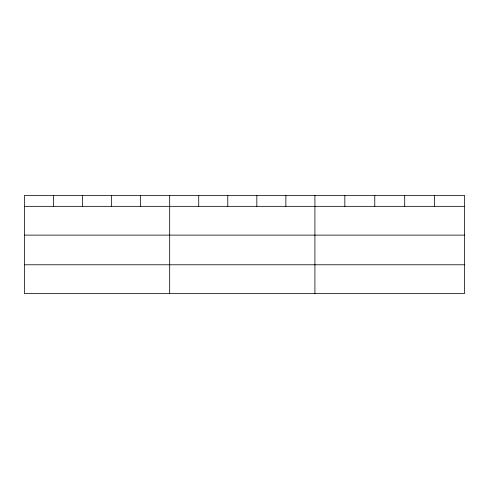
<?xml version="1.0" encoding="UTF-8"?>
<svg xmlns="http://www.w3.org/2000/svg" width="489" height="489" viewBox="0 0 489 489"><rect width="100%" height="100%" fill="white"/><g stroke="black" fill="none" stroke-linecap="round" stroke-linejoin="round"><path stroke-width="0.73" d="M464.55 235.123L464.55 195.441L24.45 195.441L24.45 293.559L464.55 293.559L464.55 235.123L24.45 235.123M24.45 206.34L464.55 206.34M24.45 264.775L464.55 264.775M434.623 195.441L434.623 206.34M404.696 195.441L404.696 206.34M374.77 195.441L374.77 206.34M344.843 195.441L344.843 206.34M314.916 195.441L314.916 293.559M285.869 195.441L285.869 206.34M256.823 195.441L256.823 206.34M227.776 195.441L227.776 206.34M198.73 195.441L198.73 206.34M169.683 195.441L169.683 293.559M140.636 195.441L140.636 206.34M111.59 195.441L111.59 206.34M82.543 195.441L82.543 206.34M53.497 195.441L53.497 206.34"/></g></svg>
